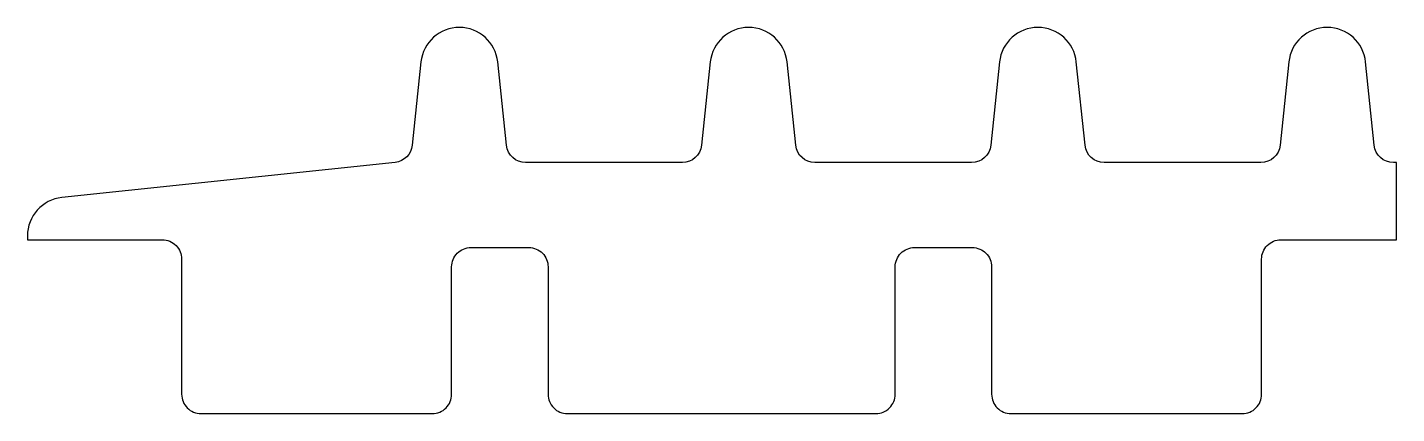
# Model space of a CAD drawing. Extents: x 0 to 35.5, y 0 to 10.
import ezdxf

# ---------------------------------------------------------------- set-up
doc = ezdxf.new("R2010")
doc.units = 0

msp = doc.modelspace()

# ---------------------------------------------------------------- linework, layer by layer
msp.add_lwpolyline([(32.705, 9.105), (32.479, 6.948, -0.383864), (31.982, 6.5), (27.918, 6.5, -0.383864), (27.421, 6.948), (27.195, 9.105, 0.900404), (25.205, 9.105), (24.979, 6.948, -0.383864), (24.482, 6.5), (20.418, 6.5, -0.383864), (19.921, 6.948), (19.695, 9.105, 0.900404), (17.705, 9.105), (17.479, 6.948, -0.383864), (16.982, 6.5), (12.918, 6.5, -0.383864), (12.421, 6.948), (12.195, 9.105, 0.900404), (10.205, 9.105), (9.979, 6.948, -0.354098), (9.534, 6.503), (0.895, 5.594, 0.383843), (0, 4.6), (0, 4.5), (3.5, 4.5, -0.414214), (4, 4), (4, 0.5, 0.414214), (4.5, 0), (10.5, 0, 0.414214), (11, 0.5), (11, 3.8, -0.414214), (11.5, 4.3), (13, 4.3, -0.414214), (13.5, 3.8), (13.5, 0.5, 0.414214), (14, 0), (22, 0, 0.414214), (22.5, 0.5), (22.5, 3.8, -0.414214), (23, 4.3), (24.5, 4.3, -0.414214), (25, 3.8), (25, 0.5, 0.414214), (25.5, 0), (31.5, 0, 0.414214), (32, 0.5), (32, 4, -0.414214), (32.5, 4.5), (35.5, 4.5), (35.5, 6.5), (35.418, 6.5, -0.383864), (34.921, 6.948), (34.695, 9.105, 0.900404), (32.705, 9.105)], format="xyb", close=True)

doc.saveas('drawing.dxf')
